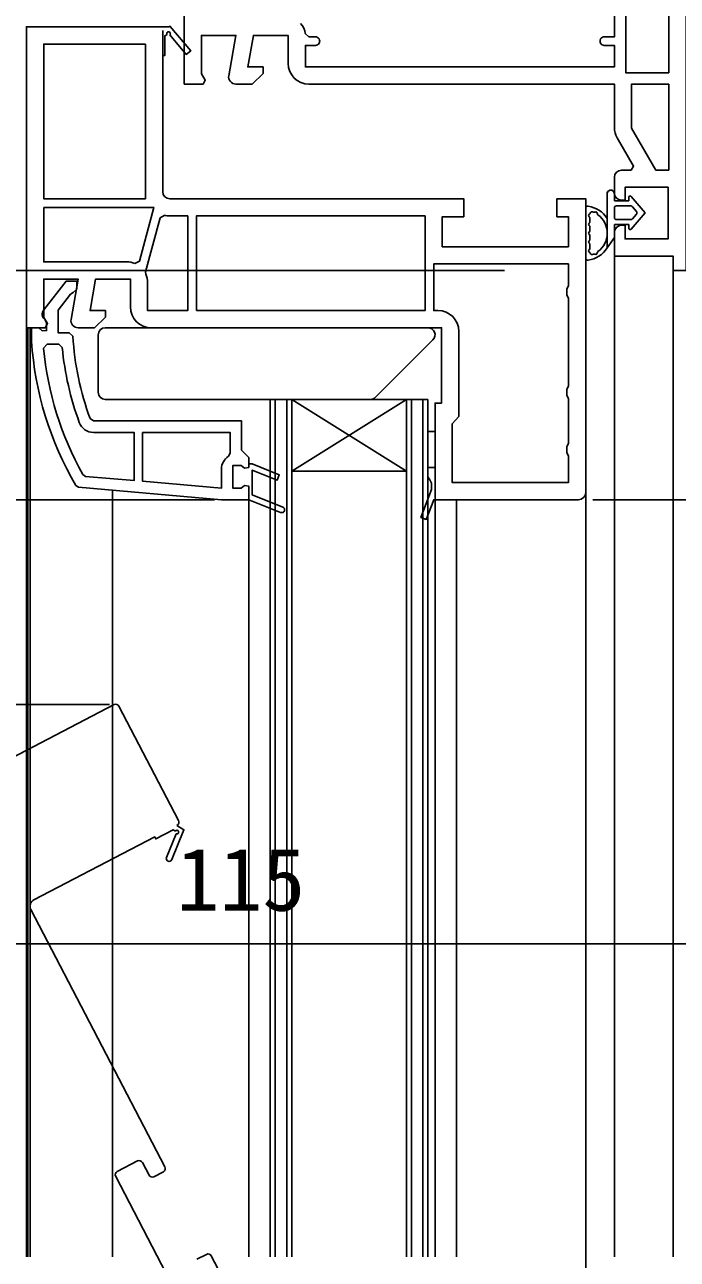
# Model space of a CAD drawing. Units: millimetres, scale not verified. Extents: x -525 to 525, y -785 to 780.
# Drawn here: x -332.2 to -241.2, y 223.3 to 395.6 of the extents above; entities that cross this region are included whole.
import ezdxf
from ezdxf.enums import TextEntityAlignment as Align

# ---------------------------------------------------------------- set-up
doc = ezdxf.new("R2010")
doc.units = ezdxf.units.MM
doc.header["$LTSCALE"] = 4
for name, color, linetype in [('0-3_YKK_11', 7, 'Continuous'), ('0-5_YKK_12', 2, 'Continuous'), ('0-6_YKK_13', 4, 'Continuous'), ('0-8_YKK_D', 6, 'Continuous')]:
    doc.layers.add(name, color=color, linetype=linetype)
doc.styles.add('ＭＳ ゴシック', font='')
doc.styles.get('ＭＳ ゴシック').set_extended_font_data('MS Gothic')

msp = doc.modelspace()

# ---------------------------------------------------------------- linework, layer by layer
at = {"layer": '0-3_YKK_11'}
for p, q in [((-313, 394.8), (-313, 391.3)), ((-250, 372.1), (-250, 374.3)), ((-312, 368.9), (-309.5, 368.9)), ((-323.131, 340.627), (-322.661, 340.3)), ((-324.146, 332.818), (-323.753, 332.564)), ((-275, 333.8), (-275, 329.8))]:
    msp.add_line(p, q, dxfattribs=at)
for points in [[(-354, 417.3), (-293.4, 417.3), (-293.4, 445.3), (-290, 445.3), (-290, 443.4), (-290.5, 442.9), (-291, 442.4), (-291, 417.3), (-240, 417.3), (-240, 415.8), (-227.5, 415.8), (-227.5, 417.3), (-225, 417.3), (-225, 413.3), (-240, 413.3), (-240, 361.3), (-241.8, 361.3), (-241.8, 363.3), (-250, 363.3), (-250, 366.6)], [(-251.4, 393.9), (-250, 393.9), (-250, 414.9)], [(-303.785, 388.474), (-302.793, 394.1), (-307.6, 394.1), (-307.6, 388.744), (-307.058, 387.876), (-307.377, 387.3), (-310, 387.3), (-310, 402.942), (-354.052, 405.25)], [(-332, 353.3), (-332, 395.3), (-312.134, 395.3), (-312, 395.377), (-309.095, 391.959), (-309.705, 391.441), (-312.016, 394.161)], [(-312.394, 394.226), (-312.7, 394.049), (-312.7, 391.3), (-313, 391.3), (-313, 372.3)], [(-295.5, 390.2), (-295.5, 394.1), (-300.356, 394.1), (-301.132, 389.7), (-299, 389.7), (-299, 388.8), (-300.5, 387.3), (-302.8, 387.3)], [(-293.113, 394.348), (-292.616, 393.9), (-291.7, 393.9)], [(-291.7, 392.7), (-293.1, 392.7), (-293.1, 389.7), (-250, 389.7), (-250, 392.7), (-251.4, 392.7)], [(-250, 381.273), (-250, 387.3), (-292.6, 387.3)], [(-249, 375.3), (-247.655, 375.3), (-247.327, 375.867), (-249.611, 379.823)], [(-249, 367.6), (-248.5, 367.6), (-248.5, 365.7), (-242.5, 365.7), (-242.5, 372.9), (-248.5, 372.9), (-248.5, 371.1), (-249, 371.1)], [(-312, 371.3), (-271, 371.3), (-271, 368.8), (-274, 368.8), (-274, 364.6), (-256.4, 364.6), (-256.4, 368.8), (-258, 368.8), (-258, 371.3), (-254, 371.3), (-254, 330.3)], [(-329.6, 370.1), (-314.221, 370.1), (-316.226, 362.616), (-316.899, 362.283)], [(-318, 362.5), (-329.6, 362.5), (-329.6, 370.1)], [(-315.356, 360.791), (-315.383, 361.126), (-313.372, 368.632), (-312.775, 368.989)], [(-309.5, 368.9), (-309.5, 355.7), (-315.1, 355.7), (-315.1, 359.6)], [(-256.4, 362.2), (-275.2, 362.2), (-275.2, 355.7), (-274.6, 355.7)], [(-271.7, 352.8), (-271.7, 340.895), (-272.15, 340.397), (-272.6, 339.9), (-272.6, 331.7), (-256.4, 331.7), (-256.4, 335.434), (-256.65, 335.867), (-256.65, 336.733), (-256.4, 337.166), (-256.4, 343.434), (-256.65, 343.867), (-256.65, 344.733), (-256.4, 345.166), (-256.4, 357.434), (-256.65, 357.867), (-256.65, 358.733), (-256.4, 359.166), (-256.4, 362.2)], [(-325.785, 354.474), (-324.793, 360.1), (-329.6, 360.1), (-329.6, 354.744), (-329.058, 353.876), (-329.377, 353.3), (-332, 353.3)], [(-329.587, 355.817), (-326.475, 359.8), (-325, 359.8), (-325, 358.699), (-325.475, 358.199), (-325.845, 358.008), (-327.6, 355.761), (-327.6, 352.6), (-326.029, 352.6), (-325.53, 352.129)], [(-317.5, 356.2), (-317.5, 360.1), (-322.356, 360.1), (-323.132, 355.7), (-321, 355.7), (-321, 354.8), (-322.5, 353.3), (-324.8, 353.3)], [(-331.299, 351.452), (-331.3, 351.485), (-331.3, 353.3), (-330.294, 353.3), (-329.798, 352.863), (-329.2, 352.9), (-329.2, 354), (-329.4, 354.4)], [(-255, 329.3), (-275.189, 329.3), (-276.226, 326.559), (-276.974, 326.841), (-275.5, 330.739), (-275.5, 331.634), (-275.75, 332.067), (-276, 332.5), (-276, 333.8), (-275, 333.8), (-275, 342.8), (-274.1, 342.8), (-274.1, 353.3), (-314.6, 353.3)], [(-327.013, 350.547), (-327.51, 351), (-329.117, 351), (-329.615, 350.454)], [(-322.661, 340.3), (-302, 340.3), (-302, 336.2), (-301.5, 335.7), (-301, 335.2), (-301, 334.3), (-300.5, 334.3), (-296.749, 332.77), (-297.051, 332.03), (-300.5, 333.436), (-300.5, 329.962), (-296.252, 328.272)], [(-323.753, 332.564), (-317, 331.973), (-317, 338.7), (-322.661, 338.7)], [(-315.8, 338.7), (-303.6, 338.7), (-303.6, 335.791), (-303.831, 335.37)], [(-304.8, 333.6), (-304.8, 330.906), (-315.8, 331.868), (-315.8, 338.7)], [(-296.252, 328.272), (-300.5, 329.962), (-300.5, 333.436), (-297.051, 332.03), (-296.749, 332.77), (-300.5, 334.3), (-301, 334.3), (-301, 333.8), (-301.59, 333.725), (-302.075, 334.1), (-303.2, 334.1), (-303.2, 330.9), (-302.075, 330.9), (-301.59, 331.275), (-301, 331.2), (-301, 329.3), (-296.548, 327.528), (-301, 329.3), (-304.8, 329.3), (-324.727, 331.043), (-325.115, 331.289)]]:
    msp.add_lwpolyline(points, dxfattribs=at)
for points in [[(-242.4, 414.9), (-242.4, 388.9), (-248.4, 388.9), (-248.4, 414.9)], [(-315.4, 392.9), (-315.4, 371.3), (-329.6, 371.3), (-329.6, 392.9)], [(-242.4, 387.3), (-242.4, 375.3), (-244.229, 375.3), (-247.6, 381.139), (-247.6, 387.3)], [(-308.3, 355.7), (-276.4, 355.7), (-276.4, 368.9), (-308.3, 368.9)]]:
    msp.add_lwpolyline(points, close=True, dxfattribs=at)
for centre, radius, start, end in [((-312.178, 394.351), 0.25, 310.35701, 210), ((-295.5, 394.1), 2.4, 5.9378, 43.60284), ((-291.7, 393.3), 0.6, 269.99999, 90.00001), ((-251.4, 393.3), 0.6, 89.99999, 270.00001), ((-292.6, 390.2), 2.9, 180.00001, 269.99999), ((-302.8, 388.3), 1, 170.00002, 270), ((-247.1, 381.273), 2.9, 179.99998, 209.99999), ((-249, 374.3), 1, 90.00001, 179.99999), ((-312, 372.3), 1, 180.00001, 269.99999), ((-249, 372.1), 1, 180.00001, 269.99999), ((-312, 372.3), 3.4, 256.82613, 269.99998), ((-249, 366.6), 1, 90.00001, 179.99999), ((-318, 359.6), 2.9, 67.68615, 89.99999), ((-318, 359.6), 2.9, 359.99996, 24.25263), ((-328.8, 355.2), 1, 141.91328, 233.13011), ((-314.6, 356.2), 2.9, 180.00001, 269.99999), ((-274.6, 352.8), 2.9, 0.00001, 89.99999), ((-324.8, 354.3), 1, 169.99999, 269.99998), ((-285.4, 354.5), 40.2, 183.3806, 200.18717), ((-285.4, 354.5), 46, 183.79937, 210.30371), ((-285.4, 354.5), 44.4, 185.22781, 209.23073), ((-285.4, 354.5), 41.8, 185.42614, 200.1872), ((-322.661, 340.8), 2.1, 200.18716, 270), ((-302.7, 333.6), 2.1, 122.57896, 179.99999), ((-255, 330.3), 1, 270.00001, 359.99999), ((-296.4, 327.9), 0.4, 248.30059, 68.30061), ((-296.4, 327.9), 0.4, 248.30059, 68.30061)]:
    msp.add_arc(centre, radius, start, end, dxfattribs=at)
at = {"layer": '0-5_YKK_12'}
for p, q in [((-250, 223.627), (-250, 363.8)), ((-241.8, 361.8), (-241.8, 223.627)), ((-332, 353.8), (-332, 223.627)), ((-332, 353.8), (-332, 223.627)), ((-331.8, 223.627), (-331.799, 353.3)), ((-331.504, 223.627), (-331.504, 353.3)), ((-276, 343.3), (-298, 343.3)), ((-298, 343.3), (-298, 223.627)), ((-297.3, 343.3), (-297.3, 223.627)), ((-295.7, 343.3), (-295.7, 223.627)), ((-279, 343.3), (-295, 333.3)), ((-295, 343.3), (-295, 223.627)), ((-279, 343.3), (-279, 223.627)), ((-278.3, 343.3), (-278.3, 223.627)), ((-276.7, 343.3), (-276.7, 223.627)), ((-276, 343.3), (-276, 223.627)), ((-320.004, 330.63), (-320.004, 223.627)), ((-301, 329.301), (-301, 223.627)), ((-275, 329.8), (-275, 223.627)), ((-272, 329.3), (-272, 223.627)), ((-254, 223.627), (-254, 330.3)), ((-254, 232.3), (-254, 330.3)), ((-319.782, 300.708), (-422.232, 247.376)), ((-319.108, 300.495), (-310.796, 284.529)), ((-312.467, 279.381), (-311.122, 282.686)), ((-331.392, 272.117), (-312.691, 236.193)), ((-316.507, 237.025), (-319.345, 235.547)), ((-314.909, 235.038), (-315.832, 236.812)), ((-319.558, 234.873), (-311.893, 220.149)), ((-312.904, 235.518), (-314.234, 234.826)), ((-254, 114.3), (-254, 229.3)), ((-308.232, 223.295), (-306.901, 223.987)), ((-306.227, 223.775), (-304.841, 221.114))]:
    msp.add_line(p, q, dxfattribs=at)
for points in [[(-295, 343.3), (-279, 333.3), (-295, 333.3)], [(-311.238, 283.052), (-311.536, 283.242), (-313.975, 281.973), (-314.114, 282.239), (-330.967, 273.465)], [(-311.009, 283.855), (-310.035, 283.234), (-311.726, 279.079)]]:
    msp.add_lwpolyline(points, dxfattribs=at)
for centre, radius, start, end in [((-319.551, 300.264), 0.5, 27.5, 117.5), ((-311.24, 284.298), 0.5, 297.5, 27.5), ((-311.028, 282.918), 0.25, 247.85703, 147.5), ((-312.096, 279.23), 0.4, 157.85703, 337.85703), ((-330.505, 272.578), 1, 117.5, 207.5), ((-316.276, 236.581), 0.5, 27.5, 117.5), ((-313.135, 235.962), 0.5, 297.5, 27.5), ((-319.114, 235.104), 0.5, 117.5, 207.5), ((-314.465, 235.269), 0.5, 207.5, 297.5), ((-306.67, 223.544), 0.5, 27.5, 117.5)]:
    msp.add_arc(centre, radius, start, end, dxfattribs=at)
at = {"layer": '0-6_YKK_13'}
for p, q in [((-251, 372.001), (-251, 364.451)), ((-250, 371), (-250, 372)), ((-250, 371), (-250, 372)), ((-248, 371), (-250, 371)), ((-248, 371), (-250, 371)), ((-248, 371.498), (-248, 371)), ((-248, 371), (-248, 371.498)), ((-245.7, 369.35), (-247.644, 371.629)), ((-245.7, 369.35), (-247.644, 371.629)), ((-254, 363.036), (-254, 369.964)), ((-250, 368.7), (-250, 370)), ((-250, 368.7), (-250, 370)), ((-249.7, 370.3), (-247.7, 370.3)), ((-249.7, 370.3), (-247.7, 370.3)), ((-247.644, 367.071), (-245.7, 369.35)), ((-245.7, 369.35), (-247.644, 367.071)), ((-247.472, 370.195), (-246.918, 369.545)), ((-246.918, 369.545), (-247.472, 370.195)), ((-246.918, 369.155), (-247.472, 368.505)), ((-246.918, 369.155), (-247.472, 368.505)), ((-253.4, 368.132), (-253.4, 368.564)), ((-253.4, 366.9), (-253.4, 367.332)), ((-250, 367.7), (-248, 367.7)), ((-250, 365.9), (-250, 367.7)), ((-248, 367.7), (-250, 367.7)), ((-250, 365.9), (-250, 367.7)), ((-247.7, 368.4), (-249.7, 368.4)), ((-247.7, 368.4), (-249.7, 368.4)), ((-248, 367.7), (-248, 367.202)), ((-248, 367.202), (-248, 367.7)), ((-253.4, 365.668), (-253.4, 366.1)), ((-253.4, 364.436), (-253.4, 364.868)), ((-321.005, 353.3), (-276.005, 353.3)), ((-322.005, 352.3), (-322.005, 344.3)), ((-283.297, 343.593), (-275.297, 351.593)), ((-284.005, 343.3), (-321.005, 343.3))]:
    msp.add_line(p, q, dxfattribs=at)
msp.add_lwpolyline([(-251, 364.451), (-250, 365.9), (-251, 364.451)], dxfattribs=at)
msp.add_lwpolyline([(-276, 338.8), (-275, 338.8), (-275, 333.8), (-276, 333.8)], close=True, dxfattribs=at)
for centre, radius, start, end in [((-250.5, 372.001), 0.5, 0.11462, 179.88538), ((-250.5, 372), 0.5, 360, 180.11459), ((-250.5, 372), 0.5, 0.00002, 0.11467), ((-247.798, 371.498), 0.202, 40.46381, 180), ((-247.798, 371.498), 0.202, 40.46381, 180), ((-253.7, 369.964), 0.3, 81.79391, 180), ((-254.2, 366.5), 3.8, 32.63687, 81.79391), ((-253.4, 368.964), 0.2, 121.83486, 233.1301), ((-253.7, 368.564), 0.3, 0, 53.1301), ((-253.664, 369.389), 0.3, 301.83486, 339.97791), ((-253.1, 369.183), 0.3, 67.71823, 159.97791), ((-254.2, 366.5), 3.2, 66.85224, 67.71823), ((-252.824, 369.718), 0.3, 246.85224, 296.63299), ((-252.6, 369.271), 0.2, 3.36701, 116.63299), ((-252.101, 369.301), 0.3, 183.36701, 233.14776), ((-254.2, 366.5), 3.2, 306.85224, 53.14776), ((-249.7, 370), 0.3, 90, 180), ((-249.7, 370), 0.3, 90, 180), ((-247.7, 370), 0.3, 40.46381, 90), ((-247.7, 370), 0.3, 40.46381, 90), ((-247.146, 369.35), 0.3, 319.53619, 40.46381), ((-247.146, 369.35), 0.3, 319.53619, 40.46381), ((-253.4, 367.732), 0.2, 126.8699, 233.1301), ((-253.7, 368.132), 0.3, 306.8699, 0), ((-253.7, 367.332), 0.3, 0, 53.1301), ((-249.7, 368.7), 0.3, 180, 270), ((-249.7, 368.7), 0.3, 180, 270), ((-247.798, 367.202), 0.202, 180.00003, 319.53622), ((-247.798, 367.202), 0.202, 180, 319.53619), ((-247.7, 368.7), 0.3, 270, 319.53619), ((-247.7, 368.7), 0.3, 270, 319.53619), ((-253.4, 366.5), 0.2, 126.8699, 233.1301), ((-253.4, 365.268), 0.2, 126.8699, 233.1301), ((-253.7, 366.9), 0.3, 306.8699, 0), ((-253.7, 366.1), 0.3, 0, 53.1301), ((-253.7, 365.668), 0.3, 306.8699, 360), ((-254.2, 366.5), 3.8, 278.20609, 327.36313), ((-253.4, 364.036), 0.2, 126.8699, 238.16514), ((-253.7, 364.868), 0.3, 0, 53.1301), ((-253.7, 364.436), 0.3, 306.8699, 360), ((-253.664, 363.611), 0.3, 20.02209, 58.16514), ((-253.1, 363.817), 0.3, 200.02209, 292.28177), ((-254.2, 366.5), 3.2, 292.28177, 293.14776), ((-252.824, 363.282), 0.3, 63.36701, 113.14776), ((-252.6, 363.729), 0.2, 243.36701, 356.63299), ((-252.101, 363.699), 0.3, 126.85224, 176.63299), ((-253.7, 363.036), 0.3, 180, 278.20609), ((-321.005, 352.3), 1, 90, 180), ((-276.005, 352.3), 1, 315, 90), ((-321.005, 344.3), 1, 180, 270), ((-284.005, 344.3), 1, 270, 315)]:
    msp.add_arc(centre, radius, start, end, dxfattribs=at)
at = {"layer": '0-8_YKK_D'}
for p, q in [((-265.3, 361.3), (-436, 361.3)), ((-305.778, 329.3), (-376, 329.3)), ((-253, 329.3), (-43, 329.3)), ((-320.401, 300.741), (-436, 300.741)), ((-355, 267.3), (-240, 267.3))]:
    msp.add_line(p, q, dxfattribs=at)

# ---------------------------------------------------------------- texts
at = {"layer": '0-8_YKK_D', "style": 'ＭＳ ゴシック'}
msp.add_text('115', height=8.798, dxfattribs=at).set_placement((-311.068, 269.3), align=Align.BOTTOM_LEFT)

doc.saveas('drawing.dxf')
